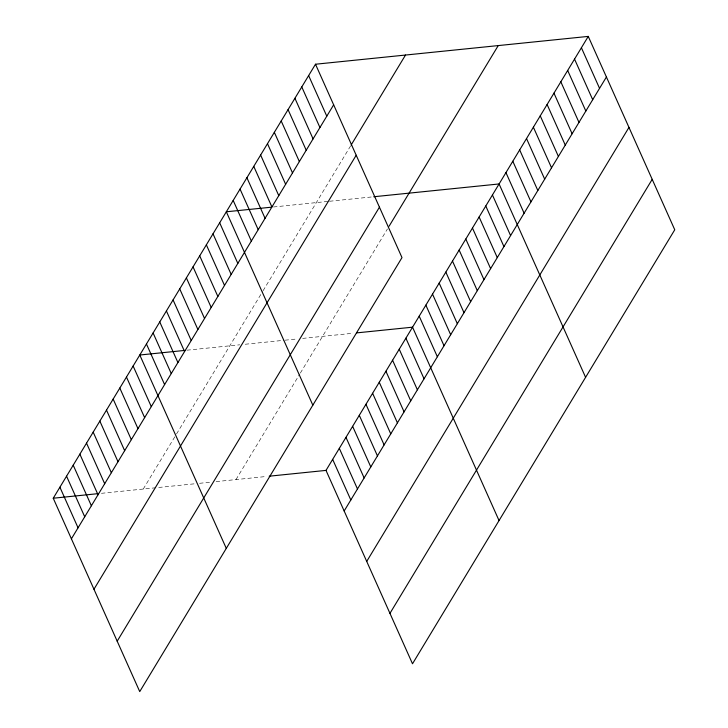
<?xml version="1.0" encoding="UTF-8"?>
<svg xmlns="http://www.w3.org/2000/svg" width="728" height="728" viewBox="0 0 728 728"><rect width="100%" height="100%" fill="white"/><g stroke="black" fill="none" stroke-linecap="round" stroke-linejoin="round"><path stroke-width="0.55" stroke-dasharray="3.64 2.73" d="M143.252 489.043L175.985 434.88M176.54 433.961L262.526 291.655M263.081 290.736L350.632 145.855M235.99 479.579L299.79 374.001M300.346 373.082L387.442 228.947M273.482 206.98L328.483 201.365M329.593 201.256L372.645 196.86M186.932 350.195L239.73 344.808M245.254 344.244L283.893 340.304M285.003 340.194L297.142 338.957M302.666 338.393L352.543 333.306M101.465 493.311L156.502 487.696M158.713 487.469L195.149 483.747M199.563 483.301L210.601 482.173M216.125 481.608L266.002 476.522"/><path stroke-width="1.09" d="M315.497 64.228L401.993 257.603L139.74 691.6L53.244 498.225L315.497 64.228L588.26 36.4L674.756 229.775L412.503 663.772L326.007 470.397L588.26 36.4M71.399 538.82L333.651 104.823M351.205 144.908L405.505 55.046M93.958 589.243L356.201 155.237M117.19 641.186L379.443 207.18M389.107 226.19L498.243 45.582M344.162 510.992L606.415 76.995M366.721 561.415L628.965 127.409M389.953 613.358L652.206 179.352M271.335 207.198L226.326 211.784L312.831 405.159M373.755 196.751L499.09 183.957L585.594 377.332M184.794 350.414L139.785 355.009L226.29 548.384M356.829 332.869L412.549 327.181L499.044 520.556M53.244 498.225L98.253 493.639M269.214 476.194L326.007 470.397M581.399 47.748L599.553 88.343M574.538 59.105L592.701 99.7M567.676 70.452L585.84 111.047M560.824 81.8L578.978 122.395M553.962 93.157L572.117 133.752M547.101 104.504L565.265 145.1M540.249 115.852L558.403 156.447M533.387 127.209L551.542 167.804M526.526 138.557L544.69 179.152M519.665 149.904L537.828 190.499M512.812 161.261L530.967 201.856M505.951 172.609L524.105 213.204M492.437 194.977L510.592 235.572M485.776 205.997L503.94 246.592M479.124 217.008L497.279 257.603M472.463 228.028L490.617 268.623M465.802 239.048L483.965 279.643M459.15 250.059L477.304 290.654M452.488 261.079L470.652 301.674M445.836 272.099L463.991 312.694M439.175 283.11L457.339 323.705M432.523 294.13L450.678 334.725M425.862 305.15L444.025 345.736M419.21 316.161L437.364 356.756M308.636 75.576L326.79 116.171M301.774 86.932L319.938 127.527M405.887 338.192L424.051 378.788M294.922 98.28L313.076 138.875M399.235 349.213L417.39 389.808M288.061 109.628L306.215 150.223M392.574 360.233L410.738 400.828M281.199 120.984L299.363 161.58M385.922 371.244L404.076 411.839M274.338 132.332L292.501 172.927M379.261 382.264L397.424 422.859M267.485 143.68L285.64 184.275M372.609 393.284L390.763 433.879M260.624 155.037L278.779 195.632M365.947 404.295L384.111 444.89M253.763 166.384L271.926 206.98M359.295 415.315L377.45 455.91M246.91 177.732L265.065 218.327M352.634 426.335L370.798 466.93M240.049 189.089L258.203 229.684M345.973 437.346L364.137 477.941M233.188 200.437L251.351 241.032M339.321 448.366L357.475 488.961M332.66 459.386L350.823 499.981M219.674 222.804L237.829 263.399M213.013 233.825L231.176 274.42M206.361 244.836L224.515 285.431M199.7 255.856L217.863 296.451M193.047 266.876L211.202 307.471M186.386 277.887L204.541 318.482M179.725 288.907L197.889 329.502M173.073 299.927L191.227 340.522M166.412 310.938L184.575 351.533M159.76 321.958L177.914 362.553M153.098 332.978L171.262 373.573M146.446 343.989L164.601 384.584M133.133 366.029L151.287 406.615M126.472 377.04L144.635 417.635M119.811 388.06L137.974 428.656M113.159 399.071L131.313 439.666M106.497 410.091L124.661 450.687M99.845 421.112L118 461.707M93.184 432.123L111.348 472.718M86.532 443.143L104.686 483.738M79.871 454.163L98.034 494.758M73.219 465.174L91.373 505.769M66.557 476.194L84.721 516.789M59.905 487.214L78.06 527.809"/></g></svg>
